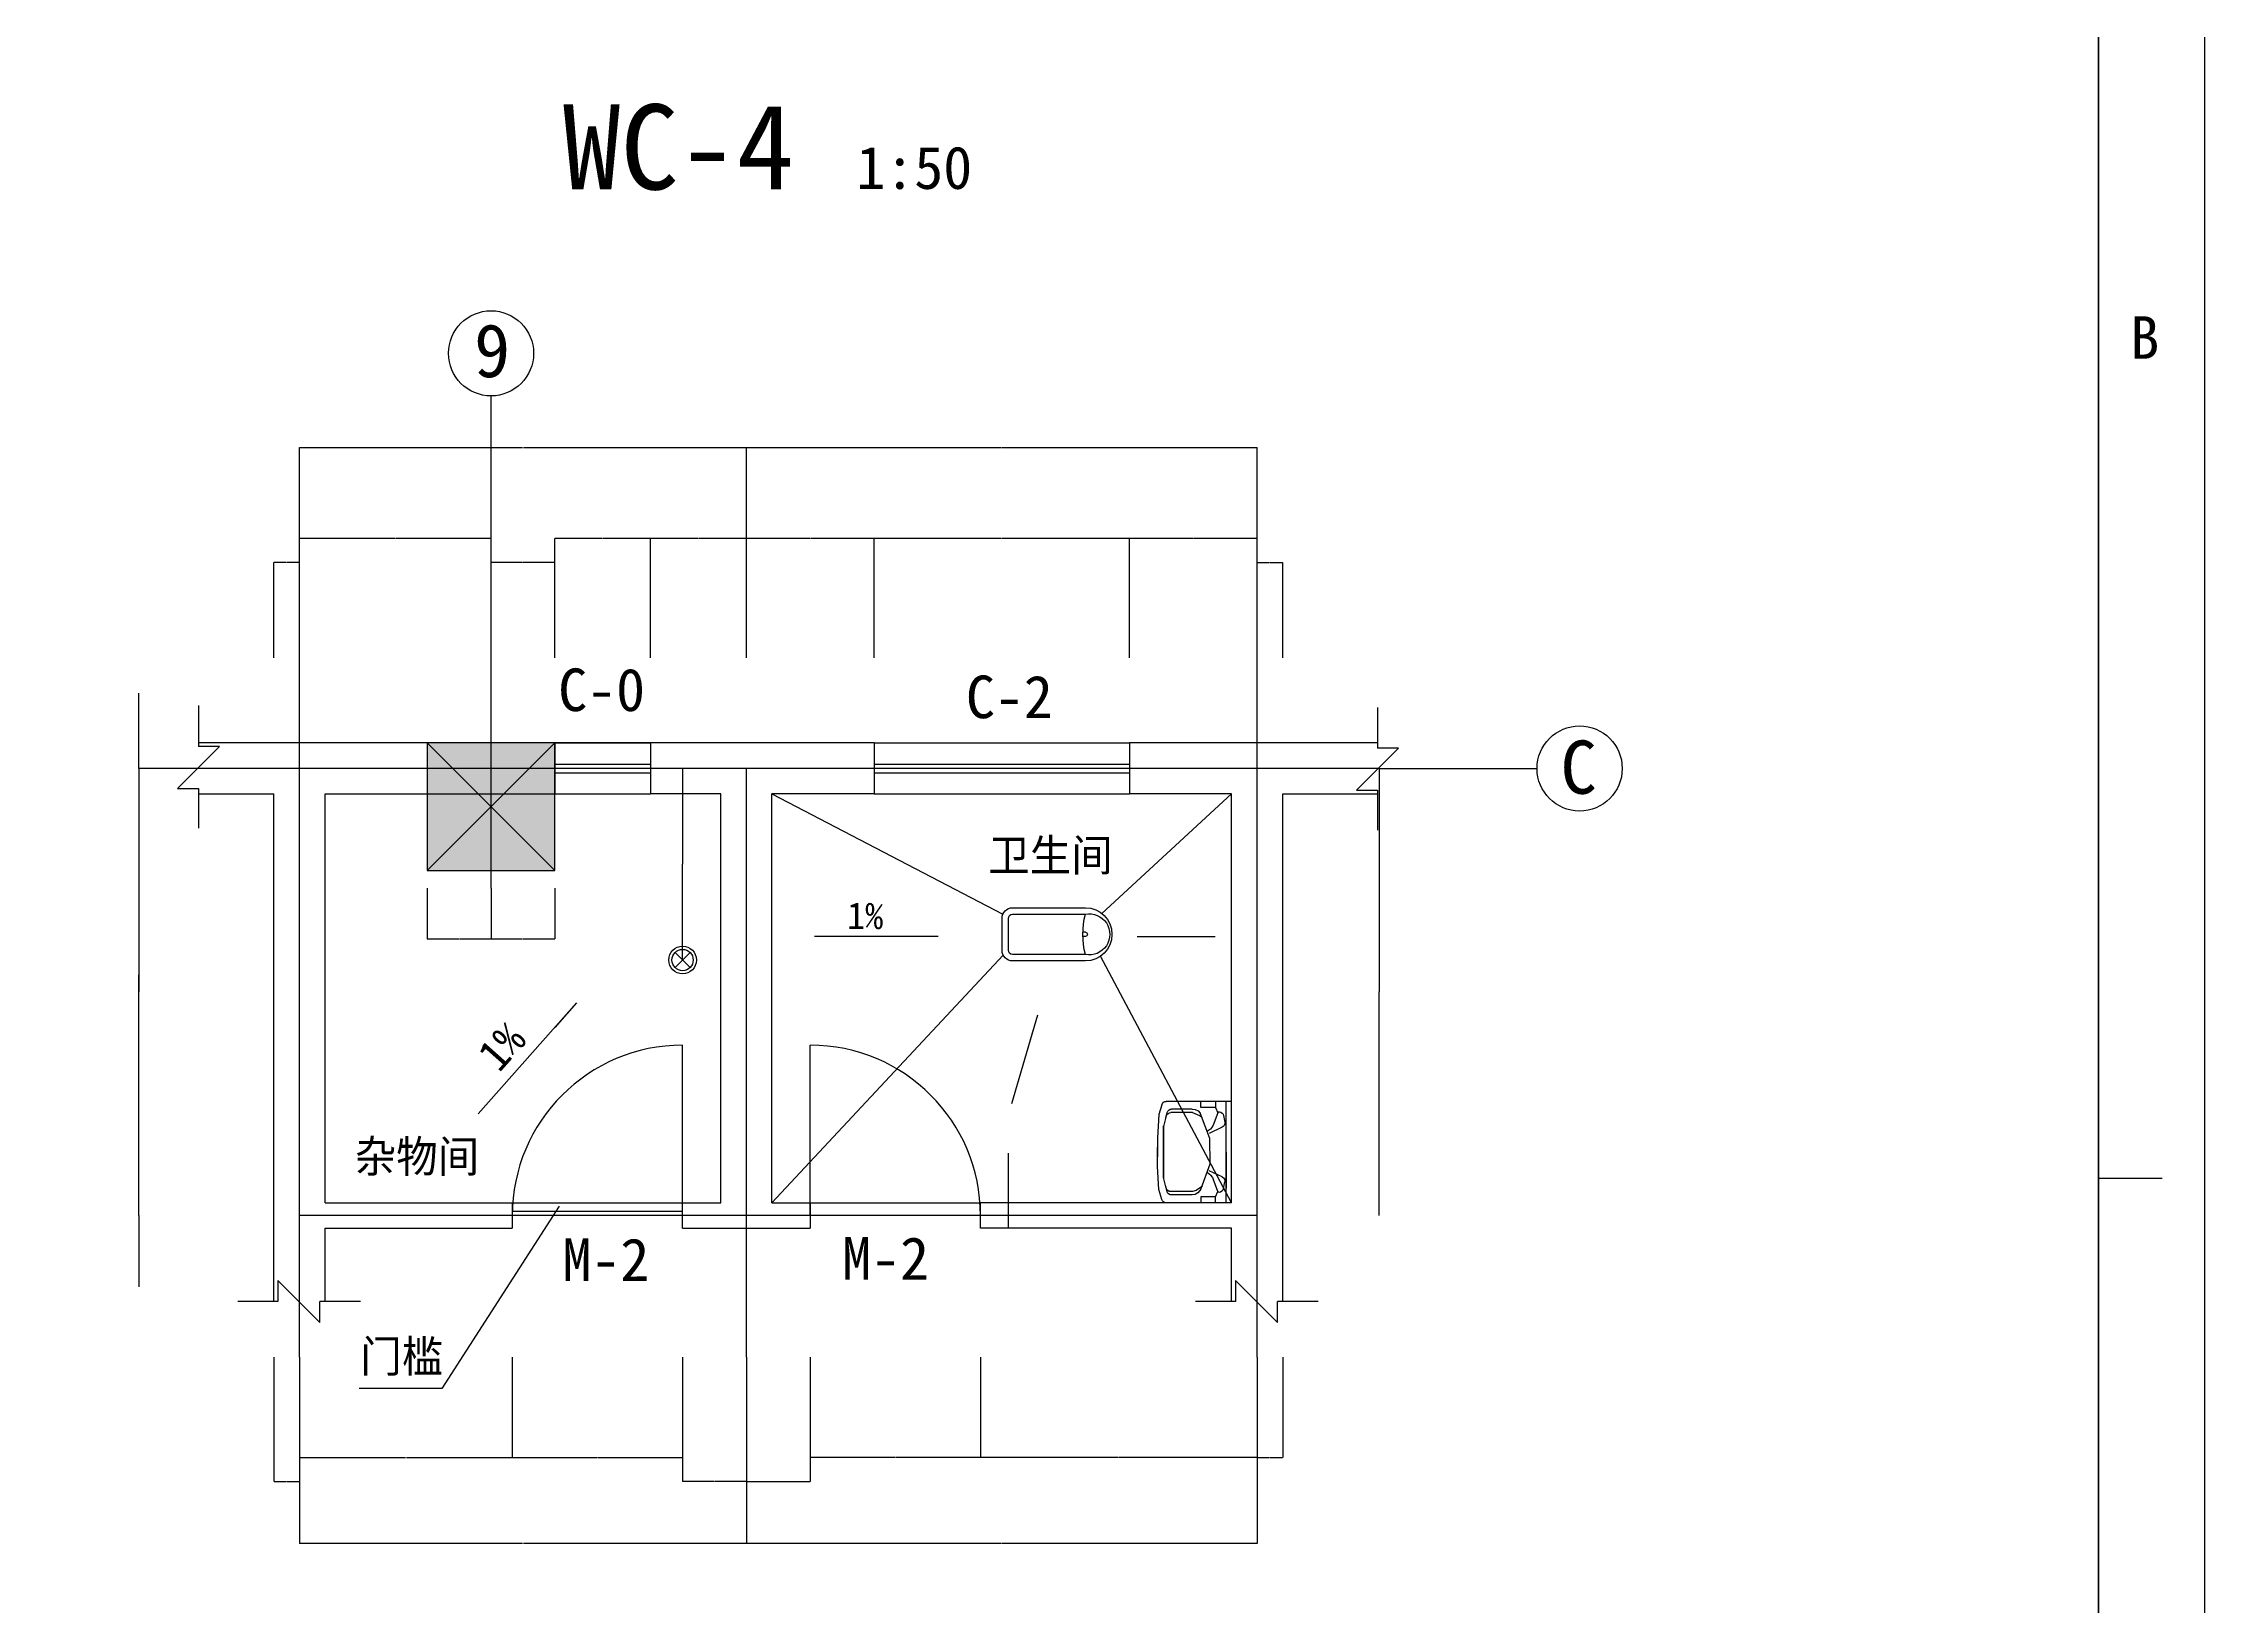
# Model space of a CAD drawing. Header units: metres. Extents: x -237648 to -195598, y -93947 to -64247.
# Drawn here: x -205755 to -195598, y -81109 to -73764 of the extents above; entities that cross this region are included whole.
import ezdxf

# ---------------------------------------------------------------- set-up
doc = ezdxf.new("R2010")
doc.units = ezdxf.units.M
for name, color, linetype in [('AXI', 1, 'Continuous'), ('PJ', 21, 'Continuous'), ('W', 5, 'Continuous')]:
    doc.layers.add(name, color=color, linetype=linetype)
doc.dimstyles.get("Standard").update_dxf_attribs({"dimtxt": 2.5, "dimasz": 2.5, "dimexe": 1.25, "dimexo": 0.625, "dimtad": 1, "dimcen": 2.5, "dimazin": 3, "dimtfac": 1, "dimtmove": 0, "dimatfit": 3})

# ---------------------------------------------------------------- blocks, each defined once
blk = doc.blocks.new('DW')
at = {"layer": 'PJ'}
for p, q in [((-123.79, 145.72), (-123.79, -195.95)), ((-93.79, 145.72), (-93.79, -195.95)), ((76.21, 195.72), (-73.79, 195.72)), ((76.21, 165.72), (-73.79, 165.72)), ((96.21, -195.95), (96.21, 145.72)), ((126.21, -195.95), (126.21, 145.72)), ((-8.79, -196.08), (-8.79, -184.46)), ((11.21, -196.08), (11.21, -184.46))]:
    blk.add_line(p, q, dxfattribs=at)
for centre, radius, start, end in [((-73.79, 145.72), 50, 90, 180), ((-73.79, 145.72), 20, 90, 180), ((76.21, 145.72), 50, 0, 90), ((76.21, 145.72), 20, 0, 90), ((1.21, -195.95), 125, 180, 0), ((1.21, -214.21), 96.74, 169.12, 10.88), ((1.21, -578.66), 394.33, 76.06, 103.94), ((1.21, -195.89), 10, 181.09, 358.91)]:
    blk.add_arc(centre, radius, start, end, dxfattribs=at)
blk = doc.blocks.new('WS_804')
for p, q in [((0, -29.3), (560, -29.3)), ((2.86, -89.58), (32.86, -89.58)), ((32.86, -89.58), (62.84, -75.8)), ((32.86, -89.58), (32.86, -170.55)), ((62.69, -76.88), (131.67, -102.19)), ((77.74, -44.57), (115.65, -37.79)), ((280, -29.3), (80.45, -29.3)), ((142.49, -51.61), (177.16, -124.05)), ((152.89, -117.19), (164.29, -132.66)), ((417.51, -51.61), (382.84, -124.05)), ((407.11, -117.19), (395.71, -132.66)), ((497.31, -76.88), (428.33, -102.19)), ((482.26, -44.57), (444.35, -37.79)), ((527.14, -89.58), (497.16, -75.8)), ((527.14, -89.58), (527.14, -170.55)), ((557.14, -89.58), (527.14, -89.58)), ((32.86, -170.55), (2.86, -170.55)), ((42.85, -218.38), (42.85, -233.77)), ((42.85, -233.77), (42.85, -331.88)), ((42.85, -233.77), (42.85, -331.88)), ((61.42, -216.18), (61.42, -336.56)), ((498.58, -216.18), (498.58, -336.56)), ((517.66, -217.98), (517.15, -233.77)), ((517.15, -233.77), (517.15, -331.88)), ((517.15, -233.77), (517.15, -331.88)), ((527.14, -170.55), (557.14, -170.55)), ((80.29, -360.87), (138.57, -375.57)), ((421.43, -375.57), (135.71, -375.57)), ((138.57, -375.57), (424.29, -375.57)), ((479.71, -360.87), (421.43, -375.57))]:
    blk.add_line(p, q)
for points in [[(0, 0), (558.73, 0)], [(0, 0), (0, -361.76)], [(558.73, 0), (559.94, -361.69)], [(77.74, -44.57), (69.6, -47.56), (62.97, -53.16), (58.65, -60.71), (57.24, -67.29)], [(57.24, -67.29), (57.57, -70.76), (59.06, -73.9), (61.54, -76.34), (62.53, -76.94)], [(142.49, -51.61), (137.44, -44.54), (130.28, -39.63), (121.89, -37.48), (115.65, -37.79)], [(152.89, -117.19), (139.66, -105.95), (131.67, -102.19)], [(428.33, -102.19), (413.33, -110.91), (407.11, -117.19)], [(428.33, -102.19), (413.33, -110.91), (407.11, -117.19)], [(444.35, -37.79), (435.69, -37.78), (427.55, -40.75), (420.9, -46.33), (417.51, -51.61)], [(502.76, -67.29), (500.6, -58.86), (495.69, -51.69), (488.64, -46.63), (482.26, -44.57)], [(497.47, -76.94), (500.21, -74.8), (502.06, -71.86), (502.79, -68.45), (502.76, -67.29)], [(66.98, -175.45), (53.92, -186.89), (45.54, -202.13), (42.85, -218.38)], [(91.42, -160.22), (68.29, -195.31), (61.42, -216.18)], [(493.09, -173.15), (357.58, -122.34), (212.95, -121.17), (76.65, -169.77), (66.98, -175.45)], [(498.03, -216.18), (481.59, -177.47), (468.03, -160.22)], [(517.66, -217.98), (515.2, -200.74), (507.03, -185.39), (494.12, -173.78), (493.09, -173.15)], [(42.85, -331.88), (44.35, -340.45), (48.68, -347.99), (55.32, -353.58), (61.72, -356.19)], [(61.42, -336.56), (62.92, -345.13), (67.25, -352.67), (73.89, -358.27), (80.29, -360.87)], [(61.72, -356.19), (90, -363.5)], [(470, -363.5), (498.28, -356.19)], [(479.71, -360.87), (487.62, -357.32), (493.84, -351.26), (497.63, -343.43), (498.58, -336.56)], [(498.28, -356.19), (506.19, -352.63), (512.41, -346.58), (516.2, -338.75), (517.15, -331.88)], [(18.17, -385.88), (72.84, -401.38)], [(72.84, -401.38), (200.6, -409.94)], [(200.6, -409.94), (202.26, -410)], [(202.26, -410), (305.72, -410)], [(357.74, -410), (254.28, -410)], [(357.74, -410), (359.4, -409.94)], [(487.16, -401.38), (359.4, -409.94)], [(541.77, -385.9), (487.16, -401.38)]]:
    blk.add_lwpolyline(points)
for points in [[(0, -361.76, 0.34), (18.17, -385.88, 0.34)], [(541.77, -385.9, 0.34), (559.94, -361.69, 0.34)]]:
    blk.add_lwpolyline(points, format="xyb")
blk = doc.blocks.new('_CLOSEDFILLED')
at = {"color": 0, "linetype": 'BYBLOCK'}
blk.add_solid([(-1, 0), (0, 0), (-1, 0)], dxfattribs=at)
blk = doc.blocks.new('*D251')
for p, q in [((-199477.77, -77170.79), (-199477.77, -78220.79)), ((-199478.02, -78220.79), (-199478.27, -78220.79)), ((-199477.77, -79270.79), (-199477.77, -78220.79)), ((-199477.77, -78220.79), (-199477.77, -78220.79)), ((-199477.52, -78220.79), (-199477.27, -78220.79))]:
    blk.add_line(p, q)
at = {"layer": 'Defpoints'}
for p in [(-199477.77, -77170.79), (-199477.77, -78220.79), (-199477.77, -79270.79)]:
    blk.add_point(p, dxfattribs=at)
at = {"xscale": 0.25, "yscale": 0.25}
blk.add_blockref('_CLOSEDFILLED', (-199477.77, -78220.79), dxfattribs=at)
at = {"xscale": 0.25, "yscale": 0.25, "rotation": 180}
blk.add_blockref('_CLOSEDFILLED', (-199477.77, -78220.79), dxfattribs=at)
at = {"insert": (-199477.77, -78219.665), "char_height": 1, "attachment_point": 5}
blk.add_mtext('0', dxfattribs=at)
blk = doc.blocks.new('*D252')
for p, q in [((-205304.89, -77170.79), (-205304.89, -78220.79)), ((-205305.14, -78220.79), (-205305.39, -78220.79)), ((-205304.89, -79270.79), (-205304.89, -78220.79)), ((-205304.89, -78220.79), (-205304.89, -78220.79)), ((-205304.64, -78220.79), (-205304.39, -78220.79))]:
    blk.add_line(p, q)
at = {"layer": 'Defpoints'}
for p in [(-205304.89, -77170.79), (-205304.89, -78220.79), (-205304.89, -79270.79)]:
    blk.add_point(p, dxfattribs=at)
at = {"xscale": 0.25, "yscale": 0.25}
blk.add_blockref('_CLOSEDFILLED', (-205304.89, -78220.79), dxfattribs=at)
at = {"xscale": 0.25, "yscale": 0.25, "rotation": 180}
blk.add_blockref('_CLOSEDFILLED', (-205304.89, -78220.79), dxfattribs=at)
at = {"insert": (-205304.89, -78219.665), "char_height": 1, "attachment_point": 5}
blk.add_mtext('0', dxfattribs=at)
blk = doc.blocks.new('*D253')
for p, q in [((-205304.89, -77170.79), (-205304.89, -78139.84)), ((-205305.14, -78139.84), (-205305.39, -78139.84)), ((-205304.89, -79270.79), (-205304.89, -78139.84)), ((-205304.89, -78139.84), (-205304.89, -78139.84)), ((-205304.64, -78139.84), (-205304.39, -78139.84))]:
    blk.add_line(p, q)
at = {"layer": 'Defpoints'}
for p in [(-205304.89, -77170.79), (-205304.89, -78139.84), (-205304.89, -79270.79)]:
    blk.add_point(p, dxfattribs=at)
at = {"xscale": 0.25, "yscale": 0.25}
blk.add_blockref('_CLOSEDFILLED', (-205304.89, -78139.84), dxfattribs=at)
at = {"xscale": 0.25, "yscale": 0.25, "rotation": 180}
blk.add_blockref('_CLOSEDFILLED', (-205304.89, -78139.84), dxfattribs=at)
at = {"insert": (-205304.89, -78138.715), "char_height": 1, "attachment_point": 5}
blk.add_mtext('0', dxfattribs=at)
blk = doc.blocks.new('*D254')
for p, q in [((-202450.58, -79936.27), (-202450.58, -80810.99)), ((-200050.58, -79936.27), (-200050.58, -80810.99)), ((-201252.58, -80810.99), (-202450.83, -80810.99)), ((-200050.33, -80810.99), (-201248.58, -80810.99))]:
    blk.add_line(p, q)
at = {"layer": 'Defpoints'}
for p in [(-202450.58, -79936.27), (-200050.58, -79936.27), (-200050.58, -80810.99)]:
    blk.add_point(p, dxfattribs=at)
at = {"xscale": 0.25, "yscale": 0.25}
blk.add_blockref('_CLOSEDFILLED', (-202450.58, -80810.99), dxfattribs=at)
at = {"xscale": 0.25, "yscale": 0.25, "rotation": 180}
blk.add_blockref('_CLOSEDFILLED', (-200050.58, -80810.99), dxfattribs=at)
at = {"insert": (-201250.58, -80810.99), "char_height": 1, "attachment_point": 5}
blk.add_mtext('2400', dxfattribs=at)
blk = doc.blocks.new('*D255')
for p, q in [((-204670.58, -79936.27), (-204670.58, -80520.75)), ((-204550.58, -79936.27), (-204550.58, -80520.75)), ((-204670.33, -80520.75), (-204612.08, -80520.75)), ((-204609.08, -80520.75), (-204550.83, -80520.75))]:
    blk.add_line(p, q)
at = {"layer": 'Defpoints'}
for p in [(-204670.58, -79936.27), (-204550.58, -79936.27), (-204670.58, -80520.75)]:
    blk.add_point(p, dxfattribs=at)
at = {"xscale": 0.25, "yscale": 0.25, "rotation": 180}
blk.add_blockref('_CLOSEDFILLED', (-204670.58, -80520.75), dxfattribs=at)
at = {"xscale": 0.25, "yscale": 0.25}
blk.add_blockref('_CLOSEDFILLED', (-204550.58, -80520.75), dxfattribs=at)
at = {"insert": (-204610.58, -80520.75), "char_height": 1, "attachment_point": 5}
blk.add_mtext('120', dxfattribs=at)
blk = doc.blocks.new('*D256')
for p, q in [((-204550.58, -79936.27), (-204550.58, -80810.99)), ((-202450.58, -79936.27), (-202450.58, -80810.99)), ((-203502.58, -80810.99), (-204550.83, -80810.99)), ((-202450.33, -80810.99), (-203498.58, -80810.99))]:
    blk.add_line(p, q)
at = {"layer": 'Defpoints'}
for p in [(-204550.58, -79936.27), (-202450.58, -79936.27), (-202450.58, -80810.99)]:
    blk.add_point(p, dxfattribs=at)
at = {"xscale": 0.25, "yscale": 0.25}
blk.add_blockref('_CLOSEDFILLED', (-204550.58, -80810.99), dxfattribs=at)
at = {"xscale": 0.25, "yscale": 0.25, "rotation": 180}
blk.add_blockref('_CLOSEDFILLED', (-202450.58, -80810.99), dxfattribs=at)
at = {"insert": (-203500.58, -80810.99), "char_height": 1, "attachment_point": 5}
blk.add_mtext('2100', dxfattribs=at)
blk = doc.blocks.new('*D257')
for p, q in [((-200050.58, -79936.27), (-200050.58, -80408.25)), ((-199930.58, -79936.27), (-199930.58, -80408.25)), ((-200050.33, -80408.25), (-199992.08, -80408.25)), ((-199989.08, -80408.25), (-199930.83, -80408.25))]:
    blk.add_line(p, q)
at = {"layer": 'Defpoints'}
for p in [(-200050.58, -79936.27), (-199930.58, -79936.27), (-200050.58, -80408.25)]:
    blk.add_point(p, dxfattribs=at)
at = {"xscale": 0.25, "yscale": 0.25, "rotation": 180}
blk.add_blockref('_CLOSEDFILLED', (-200050.58, -80408.25), dxfattribs=at)
at = {"xscale": 0.25, "yscale": 0.25}
blk.add_blockref('_CLOSEDFILLED', (-199930.58, -80408.25), dxfattribs=at)
at = {"insert": (-199990.58, -80408.25), "char_height": 1, "attachment_point": 5}
blk.add_mtext('120', dxfattribs=at)
blk = doc.blocks.new('*D258')
for p, q in [((-204550.58, -79936.27), (-204550.58, -80408.25)), ((-203550.58, -79936.27), (-203550.58, -80408.25)), ((-204550.33, -80408.25), (-204052.58, -80408.25)), ((-204048.58, -80408.25), (-203550.83, -80408.25))]:
    blk.add_line(p, q)
at = {"layer": 'Defpoints'}
for p in [(-204550.58, -79936.27), (-203550.58, -79936.27), (-204550.58, -80408.25)]:
    blk.add_point(p, dxfattribs=at)
at = {"xscale": 0.25, "yscale": 0.25, "rotation": 180}
blk.add_blockref('_CLOSEDFILLED', (-204550.58, -80408.25), dxfattribs=at)
at = {"xscale": 0.25, "yscale": 0.25}
blk.add_blockref('_CLOSEDFILLED', (-203550.58, -80408.25), dxfattribs=at)
at = {"insert": (-204050.58, -80408.25), "char_height": 1, "attachment_point": 5}
blk.add_mtext('1000', dxfattribs=at)
blk = doc.blocks.new('*D259')
for p, q in [((-205304.89, -79270.79), (-205304.89, -79605.79)), ((-205304.89, -79330.79), (-205304.89, -79605.79)), ((-205305.14, -79605.79), (-205305.39, -79605.79)), ((-205304.89, -79605.79), (-205304.89, -79605.79)), ((-205304.64, -79605.79), (-205304.39, -79605.79))]:
    blk.add_line(p, q)
at = {"layer": 'Defpoints'}
for p in [(-205304.89, -79270.79), (-205304.89, -79330.79), (-205304.89, -79605.79)]:
    blk.add_point(p, dxfattribs=at)
at = {"xscale": 0.25, "yscale": 0.25}
blk.add_blockref('_CLOSEDFILLED', (-205304.89, -79605.79), dxfattribs=at)
at = {"xscale": 0.25, "yscale": 0.25, "rotation": 180}
blk.add_blockref('_CLOSEDFILLED', (-205304.89, -79605.79), dxfattribs=at)
at = {"insert": (-205304.89, -79604.665), "char_height": 1, "attachment_point": 5}
blk.add_mtext('0', dxfattribs=at)
blk = doc.blocks.new('*D260')
for p, q in [((-201219.11, -78977.46), (-201219.36, -78977.46)), ((-201218.86, -79330.79), (-201218.86, -78977.46)), ((-201218.86, -79210.79), (-201218.86, -78977.46)), ((-201218.86, -78977.46), (-201218.86, -78977.46)), ((-201218.61, -78977.46), (-201218.36, -78977.46))]:
    blk.add_line(p, q)
at = {"layer": 'Defpoints'}
for p in [(-201218.86, -78977.46), (-201218.86, -79210.79), (-201218.86, -79330.79)]:
    blk.add_point(p, dxfattribs=at)
at = {"xscale": 0.25, "yscale": 0.25}
blk.add_blockref('_CLOSEDFILLED', (-201218.86, -78977.46), dxfattribs=at)
at = {"xscale": 0.25, "yscale": 0.25, "rotation": 180}
blk.add_blockref('_CLOSEDFILLED', (-201218.86, -78977.46), dxfattribs=at)
at = {"insert": (-201218.86, -78976.335), "char_height": 1, "attachment_point": 5}
blk.add_mtext('0', dxfattribs=at)
blk = doc.blocks.new('*D261')
for p, q in [((-202150.58, -79936.27), (-202150.58, -80408.25)), ((-201350.58, -79936.27), (-201350.58, -80408.25)), ((-201752.08, -80408.25), (-202150.83, -80408.25)), ((-201350.33, -80408.25), (-201749.08, -80408.25))]:
    blk.add_line(p, q)
at = {"layer": 'Defpoints'}
for p in [(-202150.58, -79936.27), (-201350.58, -79936.27), (-201350.58, -80408.25)]:
    blk.add_point(p, dxfattribs=at)
at = {"xscale": 0.25, "yscale": 0.25}
blk.add_blockref('_CLOSEDFILLED', (-202150.58, -80408.25), dxfattribs=at)
at = {"xscale": 0.25, "yscale": 0.25, "rotation": 180}
blk.add_blockref('_CLOSEDFILLED', (-201350.58, -80408.25), dxfattribs=at)
at = {"insert": (-201750.58, -80408.25), "char_height": 1, "attachment_point": 5}
blk.add_mtext('800', dxfattribs=at)
blk = doc.blocks.new('*D262')
for p, q in [((-203550.58, -79936.27), (-203550.58, -80408.25)), ((-202750.58, -79936.27), (-202750.58, -80408.25)), ((-203550.33, -80408.25), (-203152.08, -80408.25)), ((-203149.08, -80408.25), (-202750.83, -80408.25))]:
    blk.add_line(p, q)
at = {"layer": 'Defpoints'}
for p in [(-203550.58, -79936.27), (-202750.58, -79936.27), (-203550.58, -80408.25)]:
    blk.add_point(p, dxfattribs=at)
at = {"xscale": 0.25, "yscale": 0.25, "rotation": 180}
blk.add_blockref('_CLOSEDFILLED', (-203550.58, -80408.25), dxfattribs=at)
at = {"xscale": 0.25, "yscale": 0.25}
blk.add_blockref('_CLOSEDFILLED', (-202750.58, -80408.25), dxfattribs=at)
at = {"insert": (-203150.58, -80408.25), "char_height": 1, "attachment_point": 5}
blk.add_mtext('800', dxfattribs=at)
blk = doc.blocks.new('*D263')
for p, q in [((-202750.58, -79936.27), (-202750.58, -80520.75)), ((-202450.58, -79936.27), (-202450.58, -80520.75)), ((-202602.08, -80520.75), (-202750.83, -80520.75)), ((-202450.33, -80520.75), (-202599.08, -80520.75))]:
    blk.add_line(p, q)
at = {"layer": 'Defpoints'}
for p in [(-202750.58, -79936.27), (-202450.58, -79936.27), (-202450.58, -80520.75)]:
    blk.add_point(p, dxfattribs=at)
at = {"xscale": 0.25, "yscale": 0.25}
blk.add_blockref('_CLOSEDFILLED', (-202750.58, -80520.75), dxfattribs=at)
at = {"xscale": 0.25, "yscale": 0.25, "rotation": 180}
blk.add_blockref('_CLOSEDFILLED', (-202450.58, -80520.75), dxfattribs=at)
at = {"insert": (-202600.58, -80520.75), "char_height": 1, "attachment_point": 5}
blk.add_mtext('300', dxfattribs=at)
blk = doc.blocks.new('*D264')
for p, q in [((-202450.58, -79936.27), (-202450.58, -80520.75)), ((-202150.58, -79936.27), (-202150.58, -80520.75)), ((-202450.33, -80520.75), (-202302.08, -80520.75)), ((-202299.08, -80520.75), (-202150.83, -80520.75))]:
    blk.add_line(p, q)
at = {"layer": 'Defpoints'}
for p in [(-202450.58, -79936.27), (-202150.58, -79936.27), (-202450.58, -80520.75)]:
    blk.add_point(p, dxfattribs=at)
at = {"xscale": 0.25, "yscale": 0.25, "rotation": 180}
blk.add_blockref('_CLOSEDFILLED', (-202450.58, -80520.75), dxfattribs=at)
at = {"xscale": 0.25, "yscale": 0.25}
blk.add_blockref('_CLOSEDFILLED', (-202150.58, -80520.75), dxfattribs=at)
at = {"insert": (-202300.58, -80520.75), "char_height": 1, "attachment_point": 5}
blk.add_mtext('300', dxfattribs=at)
blk = doc.blocks.new('*D265')
for p, q in [((-201350.58, -79936.27), (-201350.58, -80408.25)), ((-200050.58, -79936.27), (-200050.58, -80408.25)), ((-200702.58, -80408.25), (-201350.83, -80408.25)), ((-200050.33, -80408.25), (-200698.58, -80408.25))]:
    blk.add_line(p, q)
at = {"layer": 'Defpoints'}
for p in [(-201350.58, -79936.27), (-200050.58, -79936.27), (-200050.58, -80408.25)]:
    blk.add_point(p, dxfattribs=at)
at = {"xscale": 0.25, "yscale": 0.25}
blk.add_blockref('_CLOSEDFILLED', (-201350.58, -80408.25), dxfattribs=at)
at = {"xscale": 0.25, "yscale": 0.25, "rotation": 180}
blk.add_blockref('_CLOSEDFILLED', (-200050.58, -80408.25), dxfattribs=at)
at = {"insert": (-200700.58, -80408.25), "char_height": 1, "attachment_point": 5}
blk.add_mtext('1300', dxfattribs=at)
blk = doc.blocks.new('*D266')
for p, q in [((-204550.58, -76650.98), (-204550.58, -75662.57)), ((-204550.33, -75662.57), (-203502.58, -75662.57)), ((-203498.58, -75662.57), (-202450.83, -75662.57)), ((-202450.58, -76650.98), (-202450.58, -75662.57))]:
    blk.add_line(p, q)
at = {"layer": 'Defpoints'}
for p in [(-204550.58, -75662.57), (-204550.58, -76650.98), (-202450.58, -76650.98)]:
    blk.add_point(p, dxfattribs=at)
at = {"xscale": 0.25, "yscale": 0.25, "rotation": 180}
blk.add_blockref('_CLOSEDFILLED', (-204550.58, -75662.57), dxfattribs=at)
at = {"xscale": 0.25, "yscale": 0.25}
blk.add_blockref('_CLOSEDFILLED', (-202450.58, -75662.57), dxfattribs=at)
at = {"insert": (-203500.58, -75662.57), "char_height": 1, "attachment_point": 5}
blk.add_mtext('2100', dxfattribs=at)
blk = doc.blocks.new('*D267')
for p, q in [((-204102.08, -76090.59), (-204550.83, -76090.59)), ((-204550.58, -76650.98), (-204550.58, -76090.59)), ((-203650.33, -76090.59), (-204099.08, -76090.59)), ((-203650.58, -76650.98), (-203650.58, -76090.59))]:
    blk.add_line(p, q)
at = {"layer": 'Defpoints'}
for p in [(-203650.58, -76090.59), (-204550.58, -76650.98), (-203650.58, -76650.98)]:
    blk.add_point(p, dxfattribs=at)
at = {"xscale": 0.25, "yscale": 0.25}
blk.add_blockref('_CLOSEDFILLED', (-204550.58, -76090.59), dxfattribs=at)
at = {"xscale": 0.25, "yscale": 0.25, "rotation": 180}
blk.add_blockref('_CLOSEDFILLED', (-203650.58, -76090.59), dxfattribs=at)
at = {"insert": (-204100.58, -76090.59), "char_height": 1, "attachment_point": 5}
blk.add_mtext('900', dxfattribs=at)
blk = doc.blocks.new('*D268')
for p, q in [((-204612.08, -76203.09), (-204670.83, -76203.09)), ((-204670.58, -76650.98), (-204670.58, -76203.09)), ((-204550.33, -76203.09), (-204609.08, -76203.09)), ((-204550.58, -76650.98), (-204550.58, -76203.09))]:
    blk.add_line(p, q)
at = {"layer": 'Defpoints'}
for p in [(-204550.58, -76203.09), (-204670.58, -76650.98), (-204550.58, -76650.98)]:
    blk.add_point(p, dxfattribs=at)
at = {"xscale": 0.25, "yscale": 0.25}
blk.add_blockref('_CLOSEDFILLED', (-204670.58, -76203.09), dxfattribs=at)
at = {"xscale": 0.25, "yscale": 0.25, "rotation": 180}
blk.add_blockref('_CLOSEDFILLED', (-204550.58, -76203.09), dxfattribs=at)
at = {"insert": (-204610.58, -76203.09), "char_height": 1, "attachment_point": 5}
blk.add_mtext('120', dxfattribs=at)
blk = doc.blocks.new('*D269')
for p, q in [((-205305.14, -76817.46), (-205305.39, -76817.46)), ((-205304.89, -77170.79), (-205304.89, -76817.46)), ((-205304.89, -77050.79), (-205304.89, -76817.46)), ((-205304.89, -76817.46), (-205304.89, -76817.46)), ((-205304.64, -76817.46), (-205304.39, -76817.46))]:
    blk.add_line(p, q)
at = {"layer": 'Defpoints'}
for p in [(-205304.89, -76817.46), (-205304.89, -77050.79), (-205304.89, -77170.79)]:
    blk.add_point(p, dxfattribs=at)
at = {"xscale": 0.25, "yscale": 0.25}
blk.add_blockref('_CLOSEDFILLED', (-205304.89, -76817.46), dxfattribs=at)
at = {"xscale": 0.25, "yscale": 0.25, "rotation": 180}
blk.add_blockref('_CLOSEDFILLED', (-205304.89, -76817.46), dxfattribs=at)
at = {"insert": (-205304.89, -76816.335), "char_height": 1, "attachment_point": 5}
blk.add_mtext('0', dxfattribs=at)
blk = doc.blocks.new('*D270')
for p, q in [((-202450.58, -76650.98), (-202450.58, -75662.57)), ((-202450.33, -75662.57), (-201252.58, -75662.57)), ((-201248.58, -75662.57), (-200050.83, -75662.57)), ((-200050.58, -76650.98), (-200050.58, -75662.57))]:
    blk.add_line(p, q)
at = {"layer": 'Defpoints'}
for p in [(-202450.58, -75662.57), (-202450.58, -76650.98), (-200050.58, -76650.98)]:
    blk.add_point(p, dxfattribs=at)
at = {"xscale": 0.25, "yscale": 0.25, "rotation": 180}
blk.add_blockref('_CLOSEDFILLED', (-202450.58, -75662.57), dxfattribs=at)
at = {"xscale": 0.25, "yscale": 0.25}
blk.add_blockref('_CLOSEDFILLED', (-200050.58, -75662.57), dxfattribs=at)
at = {"insert": (-201250.58, -75662.57), "char_height": 1, "attachment_point": 5}
blk.add_mtext('2400', dxfattribs=at)
blk = doc.blocks.new('*D271')
for p, q in [((-202152.08, -76090.59), (-202450.83, -76090.59)), ((-202450.58, -76650.98), (-202450.58, -76090.59)), ((-201850.33, -76090.59), (-202149.08, -76090.59)), ((-201850.58, -76650.98), (-201850.58, -76090.59))]:
    blk.add_line(p, q)
at = {"layer": 'Defpoints'}
for p in [(-201850.58, -76090.59), (-202450.58, -76650.98), (-201850.58, -76650.98)]:
    blk.add_point(p, dxfattribs=at)
at = {"xscale": 0.25, "yscale": 0.25}
blk.add_blockref('_CLOSEDFILLED', (-202450.58, -76090.59), dxfattribs=at)
at = {"xscale": 0.25, "yscale": 0.25, "rotation": 180}
blk.add_blockref('_CLOSEDFILLED', (-201850.58, -76090.59), dxfattribs=at)
at = {"insert": (-202150.58, -76090.59), "char_height": 1, "attachment_point": 5}
blk.add_mtext('600', dxfattribs=at)
blk = doc.blocks.new('*D272')
for p, q in [((-202677.08, -76090.59), (-202900.83, -76090.59)), ((-202900.58, -76650.98), (-202900.58, -76090.59)), ((-202450.33, -76090.59), (-202674.08, -76090.59)), ((-202450.58, -76650.98), (-202450.58, -76090.59))]:
    blk.add_line(p, q)
at = {"layer": 'Defpoints'}
for p in [(-202450.58, -76090.59), (-202900.58, -76650.98), (-202450.58, -76650.98)]:
    blk.add_point(p, dxfattribs=at)
at = {"xscale": 0.25, "yscale": 0.25}
blk.add_blockref('_CLOSEDFILLED', (-202900.58, -76090.59), dxfattribs=at)
at = {"xscale": 0.25, "yscale": 0.25, "rotation": 180}
blk.add_blockref('_CLOSEDFILLED', (-202450.58, -76090.59), dxfattribs=at)
at = {"insert": (-202675.58, -76090.59), "char_height": 1, "attachment_point": 5}
blk.add_mtext('450', dxfattribs=at)
blk = doc.blocks.new('*D273')
for p, q in [((-201252.58, -76090.59), (-201850.83, -76090.59)), ((-201850.58, -76650.98), (-201850.58, -76090.59)), ((-200650.33, -76090.59), (-201248.58, -76090.59)), ((-200650.58, -76650.98), (-200650.58, -76090.59))]:
    blk.add_line(p, q)
at = {"layer": 'Defpoints'}
for p in [(-200650.58, -76090.59), (-201850.58, -76650.98), (-200650.58, -76650.98)]:
    blk.add_point(p, dxfattribs=at)
at = {"xscale": 0.25, "yscale": 0.25}
blk.add_blockref('_CLOSEDFILLED', (-201850.58, -76090.59), dxfattribs=at)
at = {"xscale": 0.25, "yscale": 0.25, "rotation": 180}
blk.add_blockref('_CLOSEDFILLED', (-200650.58, -76090.59), dxfattribs=at)
at = {"insert": (-201250.58, -76090.59), "char_height": 1, "attachment_point": 5}
blk.add_mtext('1200', dxfattribs=at)
blk = doc.blocks.new('*D274')
for p, q in [((-200352.08, -76090.59), (-200650.83, -76090.59)), ((-200650.58, -76650.98), (-200650.58, -76090.59)), ((-200050.33, -76090.59), (-200349.08, -76090.59)), ((-200050.58, -76650.98), (-200050.58, -76090.59))]:
    blk.add_line(p, q)
at = {"layer": 'Defpoints'}
for p in [(-200050.58, -76090.59), (-200650.58, -76650.98), (-200050.58, -76650.98)]:
    blk.add_point(p, dxfattribs=at)
at = {"xscale": 0.25, "yscale": 0.25}
blk.add_blockref('_CLOSEDFILLED', (-200650.58, -76090.59), dxfattribs=at)
at = {"xscale": 0.25, "yscale": 0.25, "rotation": 180}
blk.add_blockref('_CLOSEDFILLED', (-200050.58, -76090.59), dxfattribs=at)
at = {"insert": (-200350.58, -76090.59), "char_height": 1, "attachment_point": 5}
blk.add_mtext('600', dxfattribs=at)
blk = doc.blocks.new('*D275')
for p, q in [((-200050.58, -76650.98), (-200050.58, -76203.09)), ((-200050.33, -76203.09), (-199992.08, -76203.09)), ((-199989.08, -76203.09), (-199930.83, -76203.09)), ((-199930.58, -76650.98), (-199930.58, -76203.09))]:
    blk.add_line(p, q)
at = {"layer": 'Defpoints'}
for p in [(-200050.58, -76203.09), (-200050.58, -76650.98), (-199930.58, -76650.98)]:
    blk.add_point(p, dxfattribs=at)
at = {"xscale": 0.25, "yscale": 0.25, "rotation": 180}
blk.add_blockref('_CLOSEDFILLED', (-200050.58, -76203.09), dxfattribs=at)
at = {"xscale": 0.25, "yscale": 0.25}
blk.add_blockref('_CLOSEDFILLED', (-199930.58, -76203.09), dxfattribs=at)
at = {"insert": (-199990.58, -76203.09), "char_height": 1, "attachment_point": 5}
blk.add_mtext('120', dxfattribs=at)
blk = doc.blocks.new('*D278')
for p, q in [((-203950.58, -77733.76), (-203950.58, -77971.95)), ((-203650.58, -77733.76), (-203650.58, -77971.95)), ((-203950.33, -77971.95), (-203802.08, -77971.95)), ((-203799.08, -77971.95), (-203650.83, -77971.95))]:
    blk.add_line(p, q)
at = {"layer": 'Defpoints'}
for p in [(-203950.58, -77733.76), (-203650.58, -77733.76), (-203950.58, -77971.95)]:
    blk.add_point(p, dxfattribs=at)
at = {"xscale": 0.25, "yscale": 0.25, "rotation": 180}
blk.add_blockref('_CLOSEDFILLED', (-203950.58, -77971.95), dxfattribs=at)
at = {"xscale": 0.25, "yscale": 0.25}
blk.add_blockref('_CLOSEDFILLED', (-203650.58, -77971.95), dxfattribs=at)
at = {"insert": (-203800.58, -77971.95), "char_height": 1, "attachment_point": 5}
blk.add_mtext('300', dxfattribs=at)
blk = doc.blocks.new('*D279')
for p, q in [((-203650.58, -77733.76), (-203650.58, -77971.95)), ((-203350.58, -77733.76), (-203350.58, -77971.95)), ((-203650.33, -77971.95), (-203502.08, -77971.95)), ((-203499.08, -77971.95), (-203350.83, -77971.95))]:
    blk.add_line(p, q)
at = {"layer": 'Defpoints'}
for p in [(-203650.58, -77733.76), (-203350.58, -77733.76), (-203650.58, -77971.95)]:
    blk.add_point(p, dxfattribs=at)
at = {"xscale": 0.25, "yscale": 0.25, "rotation": 180}
blk.add_blockref('_CLOSEDFILLED', (-203650.58, -77971.95), dxfattribs=at)
at = {"xscale": 0.25, "yscale": 0.25}
blk.add_blockref('_CLOSEDFILLED', (-203350.58, -77971.95), dxfattribs=at)
at = {"insert": (-203500.58, -77971.95), "char_height": 1, "attachment_point": 5}
blk.add_mtext('300', dxfattribs=at)
blk = doc.blocks.new('*D378')
for p, q in [((-203127.08, -76090.59), (-203350.83, -76090.59)), ((-203350.58, -76650.98), (-203350.58, -76090.59)), ((-202900.33, -76090.59), (-203124.08, -76090.59)), ((-202900.58, -76650.98), (-202900.58, -76090.59))]:
    blk.add_line(p, q)
at = {"layer": 'Defpoints'}
for p in [(-202900.58, -76090.59), (-203350.58, -76650.98), (-202900.58, -76650.98)]:
    blk.add_point(p, dxfattribs=at)
at = {"xscale": 0.25, "yscale": 0.25}
blk.add_blockref('_CLOSEDFILLED', (-203350.58, -76090.59), dxfattribs=at)
at = {"xscale": 0.25, "yscale": 0.25, "rotation": 180}
blk.add_blockref('_CLOSEDFILLED', (-202900.58, -76090.59), dxfattribs=at)
at = {"insert": (-203125.58, -76090.59), "char_height": 1, "attachment_point": 5}
blk.add_mtext('450', dxfattribs=at)
blk = doc.blocks.new('*D379')
for p, q in [((-203502.08, -76203.09), (-203650.83, -76203.09)), ((-203650.58, -76650.98), (-203650.58, -76203.09)), ((-203350.33, -76203.09), (-203499.08, -76203.09)), ((-203350.58, -76650.98), (-203350.58, -76203.09))]:
    blk.add_line(p, q)
at = {"layer": 'Defpoints'}
for p in [(-203350.58, -76203.09), (-203650.58, -76650.98), (-203350.58, -76650.98)]:
    blk.add_point(p, dxfattribs=at)
at = {"xscale": 0.25, "yscale": 0.25}
blk.add_blockref('_CLOSEDFILLED', (-203650.58, -76203.09), dxfattribs=at)
at = {"xscale": 0.25, "yscale": 0.25, "rotation": 180}
blk.add_blockref('_CLOSEDFILLED', (-203350.58, -76203.09), dxfattribs=at)
at = {"insert": (-203500.58, -76203.09), "char_height": 1, "attachment_point": 5}
blk.add_mtext('300', dxfattribs=at)
blk = doc.blocks.new('*D380')
for p, q in [((-202750.58, -77170.79), (-202750.58, -77620.79)), ((-202750.83, -77620.79), (-202751.08, -77620.79)), ((-202750.58, -78070.79), (-202750.58, -77620.79)), ((-202750.58, -77620.79), (-202750.58, -77620.79)), ((-202750.33, -77620.79), (-202750.08, -77620.79))]:
    blk.add_line(p, q)
at = {"layer": 'Defpoints'}
for p in [(-202750.58, -77170.79), (-202750.58, -77620.79), (-202750.58, -78070.79)]:
    blk.add_point(p, dxfattribs=at)
at = {"xscale": 0.25, "yscale": 0.25}
blk.add_blockref('_CLOSEDFILLED', (-202750.58, -77620.79), dxfattribs=at)
at = {"xscale": 0.25, "yscale": 0.25, "rotation": 180}
blk.add_blockref('_CLOSEDFILLED', (-202750.58, -77620.79), dxfattribs=at)
at = {"insert": (-202750.58, -77619.665), "char_height": 1, "attachment_point": 5}
blk.add_mtext('0', dxfattribs=at)

msp = doc.modelspace()

# ---------------------------------------------------------------- linework, layer by layer
for p, q in [((-195597.54, -93946.61), (-195597.54, -64246.61)), ((-203650.58, -76650.98), (-203650.58, -75420.87)), ((-205025.67, -76875.79), (-205025.67, -77067.19)), ((-199484.57, -76884.3), (-199484.57, -77075.7)), ((-204927.02, -77067.19), (-205124.32, -77264.5)), ((-204927.02, -77067.19), (-205025.67, -77067.19)), ((-203350.58, -77050.79), (-203950.58, -77650.79)), ((-203950.58, -77050.79), (-203350.58, -77650.79)), ((-203350.58, -77050.79), (-202900.58, -77050.79)), ((-201850.58, -77050.79), (-200650.58, -77050.79)), ((-199385.92, -77075.7), (-199583.23, -77273.01)), ((-199385.92, -77075.7), (-199484.57, -77075.7)), ((-203350.58, -77150.79), (-202900.58, -77150.79)), ((-203350.58, -77190.79), (-202900.58, -77190.79)), ((-201850.58, -77150.79), (-200650.58, -77150.79)), ((-201850.58, -77190.79), (-200650.58, -77190.79)), ((-199477.77, -77170.79), (-198735.09, -77170.79)), ((-205124.32, -77264.5), (-205025.67, -77264.5)), ((-205025.67, -77264.5), (-205025.67, -77452)), ((-203350.58, -77290.79), (-202900.58, -77290.79)), ((-202330.58, -77290.79), (-201245.49, -77855.64)), ((-201850.58, -77290.79), (-200650.58, -77290.79)), ((-200170.58, -77290.79), (-200780.19, -77852.07)), ((-199583.23, -77273.01), (-199484.57, -77273.01)), ((-199484.57, -77273.01), (-199484.57, -77460.51)), ((-201550.19, -77960.88), (-202130.51, -77960.88)), ((-200614.75, -77960.88), (-200248.26, -77960.88)), ((-202785.94, -78106.15), (-202715.23, -78035.44)), ((-202715.23, -78106.15), (-202785.94, -78035.44)), ((-202330.58, -79210.79), (-201244.31, -78047.14)), ((-200170.58, -79210.79), (-200786.52, -78052.8)), ((-203249.32, -78272.55), (-203711.3, -78793.62)), ((-201081.93, -78330.12), (-201205.38, -78745.78)), ((-202750.58, -79270.79), (-202750.58, -78470.79)), ((-202150.58, -79270.79), (-202150.58, -78470.79)), ((-195797.54, -79096.61), (-196097.54, -79096.61)), ((-203550.58, -79210.79), (-202750.58, -79210.79)), ((-202150.58, -79210.79), (-201350.58, -79210.79)), ((-203329.89, -79227.62), (-203882.54, -80082.94)), ((-203550.58, -79250.79), (-202750.58, -79250.79)), ((-204455.49, -79774.12), (-204652.79, -79576.81)), ((-204652.79, -79576.81), (-204652.79, -79675.47)), ((-199955.49, -79774.12), (-200152.79, -79576.81)), ((-200152.79, -79576.81), (-200152.79, -79675.47)), ((-204652.79, -79675.47), (-204840.3, -79675.47)), ((-204264.09, -79675.47), (-204455.49, -79675.47)), ((-204455.49, -79774.12), (-204455.49, -79675.47)), ((-200152.79, -79675.47), (-200340.3, -79675.47)), ((-199955.49, -79774.12), (-199955.49, -79675.47)), ((-199764.09, -79675.47), (-199955.49, -79675.47)), ((-203882.54, -80082.94), (-204269.86, -80082.94))]:
    msp.add_line(p, q)
for points in [[(-236397.54, -64746.61), (-196097.54, -64746.61), (-196097.54, -93446.61), (-236397.54, -93446.61)], [(-236397.54, -93446.61), (-196097.54, -93446.61), (-196097.54, -64746.61), (-236397.54, -64746.61)], [(-203950.58, -77650.79), (-203350.58, -77650.79), (-203350.58, -77050.79), (-203950.58, -77050.79)]]:
    msp.add_lwpolyline(points, close=True)
for points in [[(-201550.19, -77960.88), (-201677.89, -77960.88)], [(-200614.75, -77960.88), (-200521.7, -77960.88)], [(-203249.32, -78272.55), (-203350.98, -78387.2)], [(-201081.93, -78330.12), (-201118.29, -78452.53)]]:
    msp.add_lwpolyline(points)
for centre, radius in [((-203650.58, -75220.87), 200), ((-198535.09, -77170.79), 200), ((-202750.58, -78070.79), 65), ((-202750.58, -78070.79), 50)]:
    msp.add_circle(centre, radius)
for centre, start, end in [((-202750.58, -79270.79), 90, 180), ((-202150.58, -79270.79), 0, 90)]:
    msp.add_arc(centre, 800, start, end)
msp.add_solid([(-203950.58, -77050.79), (-203350.58, -77050.79), (-203950.58, -77650.79), (-203350.58, -77650.79)])
at = {"layer": 'AXI'}
for p, q in [((-204550.58, -79936.27), (-204550.58, -76650.98)), ((-203650.58, -77733.76), (-203650.58, -76650.98)), ((-200050.58, -79936.27), (-200050.58, -76650.98)), ((-199477.77, -77170.79), (-205304.89, -77170.79)), ((-202450.58, -79936.27), (-202450.58, -77170.79)), ((-200050.58, -79270.79), (-204550.58, -79270.79))]:
    msp.add_line(p, q, dxfattribs=at)
at = {"layer": 'W'}
for p, q in [((-201850.58, -77050.79), (-205025.67, -77050.79)), ((-203350.58, -77050.79), (-203350.58, -77290.79)), ((-202900.58, -77050.79), (-202900.58, -77290.79)), ((-201850.58, -77050.79), (-201850.58, -77290.79)), ((-199484.57, -77050.79), (-200650.58, -77050.79)), ((-200650.58, -77050.79), (-200650.58, -77290.79)), ((-205025.67, -77290.79), (-204670.58, -77290.79)), ((-204670.58, -79675.47), (-204670.58, -77290.79)), ((-204430.58, -79210.79), (-204430.58, -77290.79)), ((-204430.58, -77290.79), (-203350.58, -77290.79)), ((-202570.58, -77290.79), (-202900.58, -77290.79)), ((-202570.58, -79210.79), (-202570.58, -77290.79)), ((-202330.58, -79210.79), (-202330.58, -77290.79)), ((-201850.58, -77290.79), (-202330.58, -77290.79)), ((-200170.58, -77290.79), (-200650.58, -77290.79)), ((-200170.58, -79210.79), (-200170.58, -77290.79)), ((-199930.58, -79675.47), (-199930.58, -77290.79)), ((-199930.58, -77290.79), (-199484.57, -77290.79)), ((-204430.58, -79210.79), (-203550.58, -79210.79)), ((-203550.58, -79210.79), (-203550.58, -79330.79)), ((-202750.58, -79330.79), (-202750.58, -79210.79)), ((-202750.58, -79210.79), (-202570.58, -79210.79)), ((-202330.58, -79210.79), (-202150.58, -79210.79)), ((-202150.58, -79210.79), (-202150.58, -79330.79)), ((-200170.58, -79210.79), (-201350.58, -79210.79)), ((-201350.58, -79330.79), (-201350.58, -79210.79)), ((-204430.58, -79675.47), (-204430.58, -79330.79)), ((-204430.58, -79330.79), (-203550.58, -79330.79)), ((-202750.58, -79330.79), (-202330.58, -79330.79)), ((-202330.58, -79330.79), (-202150.58, -79330.79)), ((-200170.58, -79330.79), (-201350.58, -79330.79)), ((-200170.58, -79675.47), (-200170.58, -79330.79))]:
    msp.add_line(p, q, dxfattribs=at)

# ---------------------------------------------------------------- block references
at = {"xscale": -1, "rotation": 90}
msp.add_blockref('DW', (-201053.71, -77948.88), dxfattribs=at)
at = {"xscale": -0.85, "yscale": 0.85, "zscale": 0.85, "rotation": 270}
msp.add_blockref('WS_804', (-200170.58, -79210.79), dxfattribs=at)

# ---------------------------------------------------------------- texts
for s, height, p in [('WC-4', 400, (-203313.73, -74451.22)), ('1:50', 200, (-201933.75, -74448.55)), ('B', 200, (-195947.54, -75246.61)), ('9', 250, (-203730.3, -75332.89)), ('C-0', 200, (-203334.91, -76901.27)), ('C-2', 200, (-201419.05, -76934.6)), ('C', 250, (-198624.95, -77289.67)), ('卫生间', 150, (-201314.03, -77653.51)), ('1%', 125, (-201977.49, -77924.99)), ('杂物间', 150, (-204291.07, -79068.29)), ('M-2', 200, (-203314.99, -79578.26)), ('M-2', 200, (-202000.58, -79572.56)), ('门槛', 150, (-204265.05, -80007.28))]:
    msp.add_text(s, height=height).set_placement(p)
msp.add_text('1%', height=150, rotation=48.44).set_placement((-203613.08, -78603.96))

# ---------------------------------------------------------------- dimensions: what is measured, and where the dimension line sits
for base, p1, p2, picture, middle in [((-204550.58, -75662.57), (-204550.58, -76650.98), (-202450.58, -76650.98), '*D266', (-203500.58, -75662.57)), ((-202450.58, -75662.57), (-202450.58, -76650.98), (-200050.58, -76650.98), '*D270', (-201250.58, -75662.57)), ((-203650.58, -76090.59), (-203650.58, -76650.98), (-204550.58, -76650.98), '*D267', (-204100.58, -76090.59)), ((-202900.58, -76090.59), (-202900.58, -76650.98), (-203350.58, -76650.98), '*D378', (-203125.58, -76090.59)), ((-202450.58, -76090.59), (-202450.58, -76650.98), (-202900.58, -76650.98), '*D272', (-202675.58, -76090.59)), ((-201850.58, -76090.59), (-201850.58, -76650.98), (-202450.58, -76650.98), '*D271', (-202150.58, -76090.59)), ((-200650.58, -76090.59), (-200650.58, -76650.98), (-201850.58, -76650.98), '*D273', (-201250.58, -76090.59)), ((-200050.58, -76090.59), (-200050.58, -76650.98), (-200650.58, -76650.98), '*D274', (-200350.58, -76090.59)), ((-204550.58, -76203.09), (-204550.58, -76650.98), (-204670.58, -76650.98), '*D268', (-204610.58, -76203.09)), ((-203350.58, -76203.09), (-203350.58, -76650.98), (-203650.58, -76650.98), '*D379', (-203500.58, -76203.09)), ((-200050.58, -76203.09), (-200050.58, -76650.98), (-199930.58, -76650.98), '*D275', (-199990.58, -76203.09)), ((-205304.89, -76817.46), (-205304.89, -77170.79), (-205304.89, -77050.79), '*D269', (-205304.89, -76816.335)), ((-205304.89, -78220.79), (-205304.89, -77170.79), (-205304.89, -79270.79), '*D252', (-205304.89, -78219.665)), ((-205304.89, -78139.84), (-205304.89, -77170.79), (-205304.89, -79270.79), '*D253', (-205304.89, -78138.715)), ((-202750.58, -77620.79), (-202750.58, -78070.79), (-202750.58, -77170.79), '*D380', (-202750.58, -77619.665)), ((-199477.77, -78220.79), (-199477.77, -77170.79), (-199477.77, -79270.79), '*D251', (-199477.77, -78219.665)), ((-203950.58, -77971.95), (-203950.58, -77733.76), (-203650.58, -77733.76), '*D278', (-203800.58, -77971.95)), ((-203650.58, -77971.95), (-203650.58, -77733.76), (-203350.58, -77733.76), '*D279', (-203500.58, -77971.95)), ((-201218.86, -78977.46), (-201218.86, -79330.79), (-201218.86, -79210.79), '*D260', (-201218.86, -78976.335)), ((-205304.89, -79605.79), (-205304.89, -79270.79), (-205304.89, -79330.79), '*D259', (-205304.89, -79604.665)), ((-204670.58, -80520.75), (-204670.58, -79936.27), (-204550.58, -79936.27), '*D255', (-204610.58, -80520.75)), ((-202450.58, -80810.99), (-202450.58, -79936.27), (-204550.58, -79936.27), '*D256', (-203500.58, -80810.99)), ((-204550.58, -80408.25), (-204550.58, -79936.27), (-203550.58, -79936.27), '*D258', (-204050.58, -80408.25)), ((-203550.58, -80408.25), (-203550.58, -79936.27), (-202750.58, -79936.27), '*D262', (-203150.58, -80408.25)), ((-202450.58, -80520.75), (-202450.58, -79936.27), (-202750.58, -79936.27), '*D263', (-202600.58, -80520.75)), ((-200050.58, -80810.99), (-200050.58, -79936.27), (-202450.58, -79936.27), '*D254', (-201250.58, -80810.99)), ((-202450.58, -80520.75), (-202450.58, -79936.27), (-202150.58, -79936.27), '*D264', (-202300.58, -80520.75)), ((-201350.58, -80408.25), (-201350.58, -79936.27), (-202150.58, -79936.27), '*D261', (-201750.58, -80408.25)), ((-200050.58, -80408.25), (-200050.58, -79936.27), (-201350.58, -79936.27), '*D265', (-200700.58, -80408.25)), ((-200050.58, -80408.25), (-200050.58, -79936.27), (-199930.58, -79936.27), '*D257', (-199990.58, -80408.25))]:
    dim = msp.add_linear_dim(base=base, p1=p1, p2=p2, dimstyle='Standard')
    dim.commit()
    dim.dimension.update_dxf_attribs({"geometry": picture, "text_midpoint": middle})

doc.saveas('drawing.dxf')
